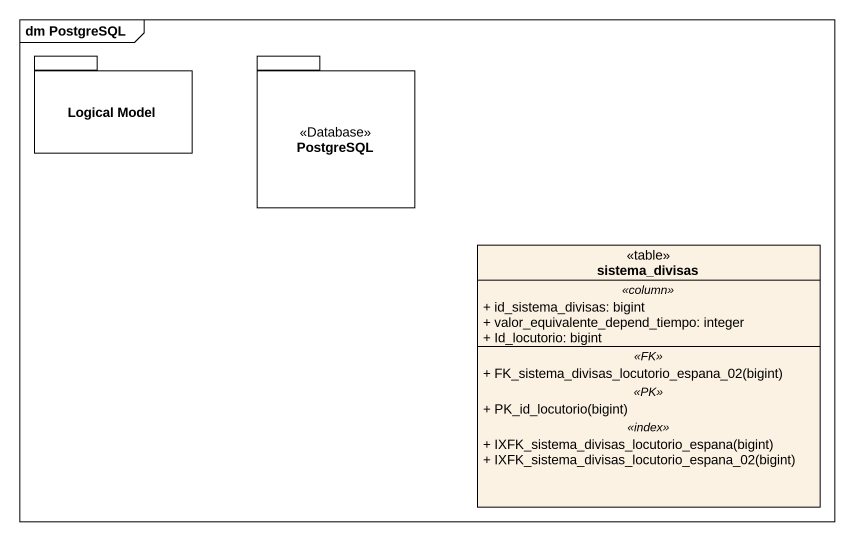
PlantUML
@startuml
mainframe dm PostgreSQL
hide circle
hide empty members
skinparam classAttributeIconSize 0
package "Logical Model" as Logical_Model {
}
package PostgreSQL <<Database>> {
}
class sistema_divisas <<table>> {
  .. <<column>> ..
  + id_sistema_divisas: bigint
  + valor_equivalente_depend_tiempo: integer
  + Id_locutorio: bigint
  .. <<FK>> ..
  + FK_sistema_divisas_locutorio_espana_02(bigint)
  .. <<PK>> ..
  + PK_id_locutorio(bigint)
  .. <<index>> ..
  + IXFK_sistema_divisas_locutorio_espana(bigint)
  + IXFK_sistema_divisas_locutorio_espana_02(bigint)
}
@enduml
